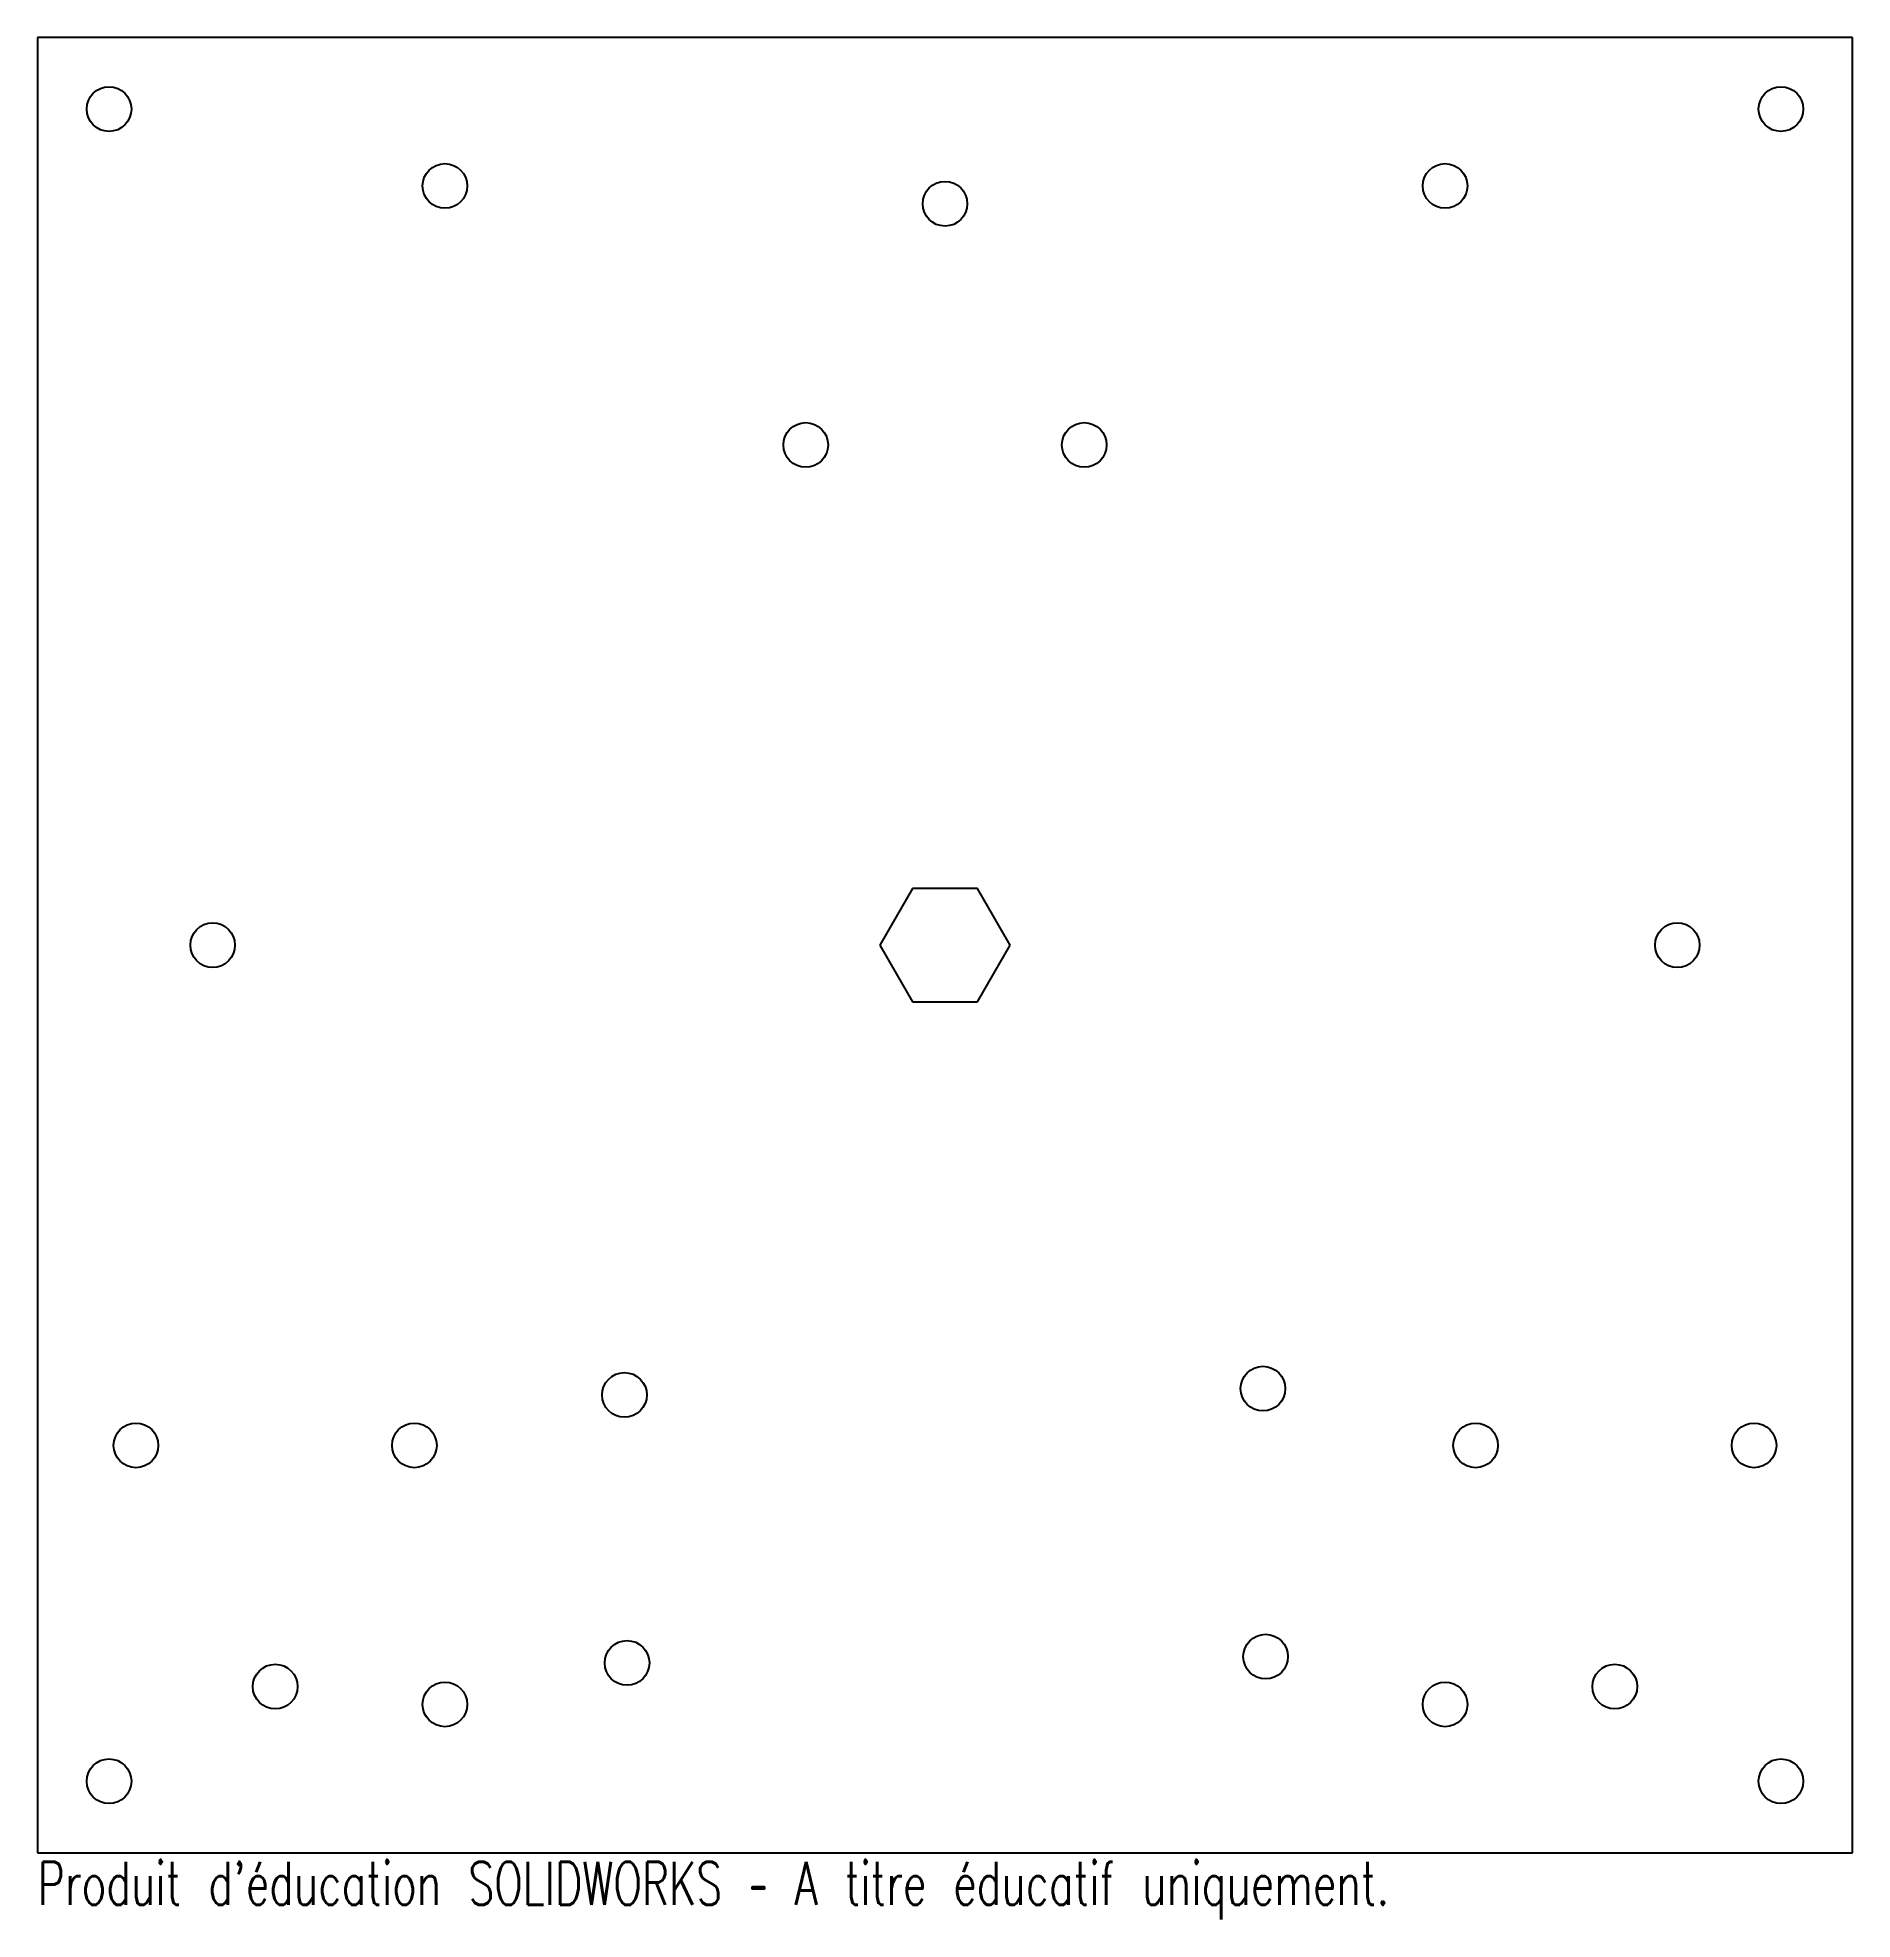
# Model space of a CAD drawing. Header units: millimetres. Extents: x -102 to 102, y -109 to 102.
import ezdxf

# ---------------------------------------------------------------- set-up
doc = ezdxf.new("R2010")
doc.units = ezdxf.units.MM
doc.styles.add('SLDTEXTSTYLE0', font='TXT', dxfattribs={"width": 0.7, "bigfont": 'bigfont'})

msp = doc.modelspace()

# ---------------------------------------------------------------- linework, layer by layer
at = {"color": 7, "linetype": 'Continuous', "lineweight": 25}
for p, q in [((101.6, 101.6), (-101.6, 101.6)), ((-101.6, 101.6), (-101.6, -101.6)), ((101.6, -101.6), (101.6, 101.6)), ((-3.65, 6.33), (-7.3, 0)), ((3.65, 6.33), (-3.65, 6.33)), ((7.3, 0), (3.65, 6.33)), ((-7.3, 0), (-3.65, -6.33)), ((3.65, -6.33), (7.3, 0)), ((-3.65, -6.33), (3.65, -6.33)), ((-101.6, -101.6), (101.6, -101.6))]:
    msp.add_line(p, q, dxfattribs=at)
for centre in [(-93.6, 93.6), (93.6, 93.6), (-56, 85), (56, 85), (0, 83), (-15.59, 56), (15.59, 56), (-82, 0), (82, 0), (-35.89, -50.35), (35.6, -49.65), (-90.59, -56), (-59.41, -56), (59.41, -56), (90.59, -56), (-35.6, -80.35), (35.9, -79.65), (-75, -83), (75, -83), (-56, -85), (56, -85), (-93.6, -93.6), (93.6, -93.6)]:
    msp.add_circle(centre, 2.5, dxfattribs=at)

# ---------------------------------------------------------------- texts
at = {"color": 7, "linetype": 'Continuous', "insert": (-101.6, -102.62), "char_height": 4.8336, "attachment_point": 1, "style": 'SLDTEXTSTYLE0'}
msp.add_mtext("Produit d'éducation SOLIDWORKS – A titre éducatif uniquement.", dxfattribs=at)

doc.saveas('drawing.dxf')
